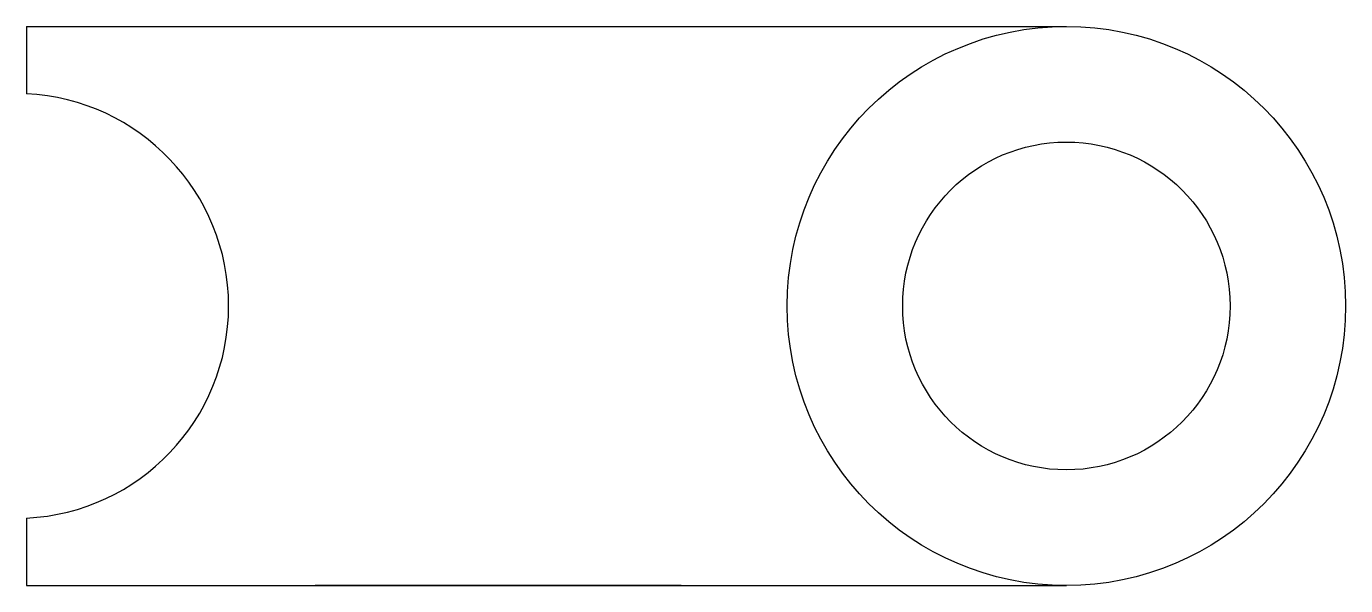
# Model space of a CAD drawing. Header units: millimetres. Extents: x 210 to 347, y 410 to 468.
import ezdxf

# ---------------------------------------------------------------- set-up
doc = ezdxf.new("R2010")
doc.units = ezdxf.units.MM
doc.layers.add('3-размеры', color=6, linetype='Continuous')

msp = doc.modelspace()

# ---------------------------------------------------------------- linework, layer by layer
for p, q in [((210.15, 468.25), (210.15, 461.25)), ((210.15, 417.25), (210.15, 410.25)), ((210.15, 410.25), (318.15, 410.25))]:
    msp.add_line(p, q)
at = {"linetype": 'Continuous'}
msp.add_line((210.15, 468.25), (318.15, 468.25), dxfattribs=at)
for radius in [29, 17]:
    msp.add_circle((318.15, 439.25), radius)
msp.add_arc((209.13, 439.25), 22.02, 272.6644, 87.3356)
at = {"layer": '3-размеры', "extrusion": (0, -1, 0)}
for p, q in [((240.15, 410.25, 14), (278.15, 410.25, 14)), ((278.15, 410.25, 31), (240.15, 410.25, 31)), ((240.15, 410.25, 31), (240.15, 410.25, 14)), ((278.15, 410.25, 14), (278.15, 410.25, 31))]:
    msp.add_line(p, q, dxfattribs=at)

doc.saveas('drawing.dxf')
